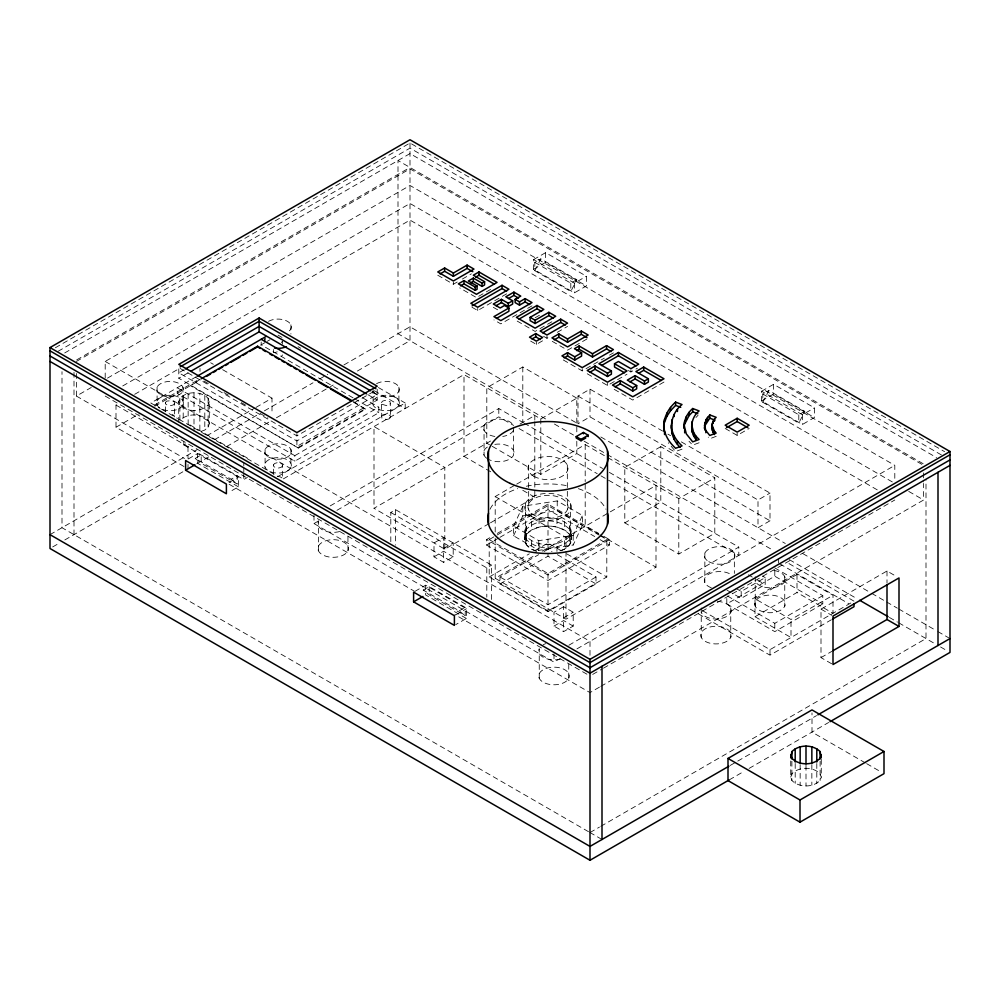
<?xml version="1.0" encoding="UTF-8"?>
<svg xmlns="http://www.w3.org/2000/svg" width="1000" height="1000" viewBox="0 0 1000 1000"><rect width="100%" height="100%" fill="white"/><g stroke="black" fill="none" stroke-linecap="round" stroke-linejoin="round"><path stroke-width="0.75" stroke-dasharray="5 3.75" d="M178.725 422.312L178.725 401.625L179.887 398.25C187.138 390.95 200.863 390.95 208.113 398.25L209.275 401.625L209.275 423.787L208.113 427.163L204.8 430.025L199.85 431.938L199.85 393.475M209.275 401.625L208.113 405C200.863 412.287 187.138 412.287 179.887 405L178.725 401.625M536.525 551.075L531.462 549.125L526.4 544.738L524.612 539.575L524.612 531.175L526.4 526.013C537.5 514.85 558.5 514.85 569.6 526.013L571.388 531.175L571.388 539.575L569.6 544.738L564.538 549.125L556.95 552.05L556.95 543.65L564.538 540.725L569.6 536.337L571.388 531.175M524.612 539.575L526.4 534.412L526.4 526.013M790.725 777.125L791.888 773.75C799.137 766.462 812.862 766.462 820.113 773.75L821.275 777.125L820.113 780.5C812.862 787.788 799.137 787.788 791.888 780.5L790.725 777.125L790.725 760.863M513.575 526.112L522.8 506.238L557.225 500.913L582.425 515.462L582.425 525.163L573.2 545.037L538.775 550.363L513.575 535.812L513.575 526.112L538.775 540.662L573.2 535.337L582.425 515.462M513.575 535.812L522.8 515.938L522.8 506.238M534.8 270.675L540.8 258.9L576.8 279.688L570.8 291.462L534.8 270.675L534.8 262.362L540.8 258.9M762.8 402.312L768.8 390.538L804.8 411.325L798.8 423.1L762.8 402.312L762.8 394L768.8 390.538M165.375 411.825L165.375 402.587L166.688 401.1L172.125 400.6L174.163 401.775L174.625 403.425L174.625 417.287L174.163 415.637L172.125 414.45M174.625 403.425L173.312 404.913L170.738 405.675L167.875 405.412L165.837 404.225L165.375 402.587M281.312 342.562L282.625 341.075L282.625 344.15M281.312 356.413L282.625 354.925M273.375 474.175L273.375 464.938L274.688 463.45L277.262 462.688L280.125 462.95L282.162 464.137L282.625 465.775L282.625 478.1M282.625 465.775L281.312 467.262L278.738 468.025L275.875 467.762L273.837 466.587L273.375 464.938M381.375 402.587L382.688 401.1L385.262 400.337L390.163 401.775L390.625 417.287L389.312 418.775L386.737 419.525L381.838 418.088L381.375 402.587L381.838 404.225L386.737 405.675L389.312 404.913L390.625 403.425M381.375 416.438L382.688 414.95L385.262 414.2L388.125 414.45L390.163 415.637L390.625 417.287M695.95 417.5L698.05 415.3M526.4 534.412C537.5 523.25 558.5 523.25 569.6 534.412L571.388 539.575M55.388 347.738L410 143.012L944.6 451.662M58.087 351.312L410 148.138L941.9 455.225M64.7 352.95L410 153.588L936.5 457.562M76.7 359.875L410 167.45M76.4 361.438L410 168.837L923.6 465.363M105.2 378L105.2 361.438L410 185.463L894.8 465.363L894.8 481.925M76.4 373.488L76.4 396.075L91.263 387.5M107.463 378.137L410 203.475L893.863 482.837M122.737 385.95L410 220.1L877.25 489.862M184 466.512L116 427.25L116 405.087L118.663 403.55M134.662 394.312L178.663 368.9M184.137 369.688L178.787 372.788L296.9 440.975L377.212 394.6L371.85 391.5M353.45 401.538L365.6 409.237L298.4 448.038L178.787 378.237L188.162 372.825M196.325 376.725L150.8 403L160.175 408.413M116 427.25L140 413.4M154.662 404.938L200 378.762M199.812 379.562L190.4 385.688L298.4 448.038M154.812 406.225L200.338 379.95M260.587 345.163L265.95 342.062M267.288 341.287L269.962 339.75M437.775 275.238L453.375 284.237L457.238 282.013M462.388 279.037L471.388 273.837M183.8 441.9L183.8 444.925L188.6 442.15M116 405.087L188 446.65L190.662 445.112M206.663 435.875L254.662 408.162M256 407.4L272 398.162L272 414.412M50 534.637L196.962 449.787M214.488 439.675L259.012 413.975M264.387 410.875L312.987 382.812M319.662 378.95L327.75 374.288M343.938 364.938L410 326.8L577.4 423.45M188.263 458.975L197.6 453.575L238.4 477.137L238.4 486.838L229.062 492.225M533.6 259.587L545.6 252.662L586.4 276.225L586.4 285.925L574.4 292.85L533.6 269.288L533.6 259.587L574.4 283.15L586.4 276.225M195.2 458.425L201.2 454.963L201.2 463.275L237.2 484.062L237.2 475.75L231.2 479.212L195.2 458.425L201.2 463.275M490.625 289.4L476.463 297.575L459.663 287.875M52.7 546.938L59.438 543.05M64.837 539.938L183.487 471.438M196.8 463.75L210.45 455.863M226.488 446.613L271.125 420.838M276.413 417.788L329.1 387.362M330.387 386.625L333.15 385.025M357.375 371.037L410 340.65L410 143.012M533.6 269.288L545.6 262.362L586.4 285.925M471.987 307.238L477.713 310.538L507.612 293.275M534.8 262.362L570.8 283.15L576.8 279.688M532 305.863L500.8 323.875L493.938 319.913M229.062 482.525L238.4 477.137M180.125 368.425L296.9 435.85L377.212 389.475L377.212 400.062L296.9 446.425L296.9 433.663M298.4 447.35L365.6 408.55M183.8 444.925L243.8 479.562L247.4 477.488M294.8 455.662L378.8 407.163L378.8 412.7L294.8 461.2L177.2 393.3L177.2 387.762L294.8 455.662L294.8 461.2M535.112 317.75L541.362 314.15M374.4 390.763L405.2 408.55L405.2 403L278 476.438L178.912 419.237M551.85 321.775L535.112 331.438L516.4 320.625M283.35 478.888L464 374.6L540.8 418.938L576.8 398.162L576.8 433.562M530.65 341.1L536.362 344.4L542.6 340.8M543.538 336.3L546.975 338.288L550.837 336.05M557.275 332.337L567.562 326.388M576.8 398.162L522.8 366.975L486.8 387.762L486.8 443.188L490.85 445.525M586.875 339.025L567.562 350.175L551.962 341.163M330.188 505.9L498.8 408.55L523.075 422.562M314 515.237L314 523.562L320.75 519.663M336.938 510.312L498.8 416.863L513.638 425.425M563.3 359.963L582.225 370.887L604.325 358.125M609.525 355.125L613.425 352.875M489.125 523.6L444.8 549.188L374 508.312L493.162 439.513M520.025 424.012L534.8 415.475L534.8 420.1M681.338 441.887L770 493.075L770 520.788L590 416.863L578 423.787L578 396.075L590 389.15L662.537 431.025M587.225 373.762L607.5 385.475L627 374.212M628.4 370.525L630.9 371.962L637.4 368.212M390.8 541.725L390.8 512.475L395.6 509.7L491.6 565.125L491.6 600.538M663.975 382.05L632.775 400.062L613.85 389.137M495.2 532.013L495.2 496.538L515.35 484.9M516.688 484.125L585.2 444.575L606.575 456.912M492.2 446.312L540.8 474.363L576.8 453.587L576.8 441.262M443.6 548.5L453.2 542.95L453.2 556.812L443.6 562.35L434 556.812L434 542.95L443.6 537.413L443.6 562.35M490.475 522.825L534.8 497.225L534.8 421.65M434 556.812L443.6 551.275L453.2 556.812M604.075 536.487L609.412 539.575L609.412 545.037L548 580.487L486.587 545.037L486.587 539.575L491.925 536.487M497.262 533.413L548 504.113L598.737 533.413M600.112 535.712L606.8 539.575L606.8 576.987L548 610.938L489.2 576.987L489.2 539.575L495.887 535.712M497.212 534.95L548 505.625L598.787 534.95M486.587 545.037L498.6 538.1M499.938 537.325L548 509.575L594.725 536.55M660.8 446.65L624.8 467.438L624.8 522.863L678.8 554.038L714.8 533.25L714.8 477.825L660.8 446.65L660.8 502.075L624.8 522.863M414.938 591.375L425.6 585.212L466.4 608.775L466.4 618.475L455.737 624.625M761.6 391.225L773.6 384.3L814.4 407.85L814.4 417.55L802.4 424.487L761.6 400.925L761.6 391.225L802.4 414.787L814.4 407.85M423.2 590.062L429.2 586.6L465.2 607.388L465.2 615.7L429.2 594.913L423.2 590.062L459.2 610.85L465.2 615.7M761.6 400.925L773.6 394L814.4 417.55M390.8 512.475L486.8 567.9L491.6 565.125M489.2 576.987L529.288 553.837M534.637 550.763L548 543.038L561.362 550.763M725.175 428.475L737.175 435.4L749.175 428.475M495.2 538.188L495.2 578.288L535.5 555.025M542.212 551.15L608.987 512.6M610.325 511.825L656 485.45L656 567.2L566 619.163L495.2 578.288M557.337 554.663L596 576.987L596 583.913L548 611.625L500 583.913L500 576.987L538.663 554.663M544 551.587L548 549.275L552 551.587M500 583.913L548 556.2L596 583.913M459.2 610.85L465.2 607.388M762.8 394L798.8 414.787L804.8 411.325M455.737 614.925L466.4 608.775M489.2 539.575L548 573.525L606.8 539.575M607.913 457.688L678.8 498.612L714.8 477.825M609.412 539.575L548 575.037L486.587 539.575M596 576.987L548 604.7L500 576.987M563.6 606.7L554 612.238L554 626.087L563.6 631.638L573.2 626.087L573.2 612.238L563.6 606.7L563.6 631.638M578 396.075L758 500L770 493.075M563.6 617.775L573.2 612.238M554 626.087L563.6 620.55L573.2 626.087M770 520.788L758 527.712L758 500M568.837 645.238L738.8 547.112L738.8 555.425L598.575 474.462M314 523.562L554 662.125L559.4 659M576.938 648.875L894.8 465.363M592.7 674.412L602.137 668.962M603.488 668.188L894.8 500M736.025 588.462L741.2 591.45L765.2 577.6L765.2 584.525L741.2 598.375L732.15 593.162M822.8 595.612L774.8 623.325L726.8 595.612L726.8 603.925L774.8 576.213L822.8 603.925L822.8 595.612L774.8 567.9M599.45 687.138L590 692.6L454.837 614.575M600.8 686.363L923.6 500L923.6 483.438M755 598.725L797 574.475L833 595.262L833 613.275L797 592.487L755 616.737L755 598.725L791 619.513L833 595.262M726.8 603.925L774.8 631.638L822.8 603.925M831.663 663.775L821 657.613L821 609.113L887 571.013L896.338 576.4M702.5 610.675L770 649.65L854 601.15L786.5 562.175M698.45 613.888L770 655.188L831.338 619.775M821 657.613L831.775 651.4M590 832.55L599.45 827.1M600.8 826.325L926 638.562L926 479.4M730.188 765.462L816.55 715.612M729.338 779.825L744 771.35M749.1 768.413L828.65 722.475M682.025 449.15L675.612 451.55L668.288 442.788M699.1 442.75L692.7 445.15L689.013 441.287M716.175 436.337L709.775 438.75L708.263 437.163M274.688 352.6L277.262 351.838M522.8 515.938L557.225 510.613L582.425 525.163M524.612 531.175L526.4 536.337C534.025 544.688 546.45 545.612 556.95 543.65M277.262 476.55L280.125 476.812L282.162 477.987L282.625 479.637M923.15 463.713L398 160.525L398 333.725L547.85 420.238M908.737 491.413L923.6 500M493.312 307.3L500.175 311.262M667.913 434.137L670.6 435.688M600.837 436.975L785.3 543.475M802.85 553.612L870.35 592.575M871.7 593.362L885.2 601.15M886.55 601.938L897.35 608.162M898.7 608.95L936.5 630.775M937.85 631.55L948.65 637.788M554.45 424.05L573.5 435.05M584.15 441.2L605.9 453.75M607.1 454.45L773.3 550.4M789.35 559.675L857 598.725M889.4 617.438L897.5 622.112M898.7 622.8L935.337 643.95M940.55 646.963L947.3 650.863M779.75 563.825L848.6 603.575M524.15 423.188L602.625 468.488M609.362 472.388L738.8 547.112M519.025 428.537L597.225 473.688M821 609.113L831.663 615.275M762.613 576.1L765.2 577.6M748.4 574.825L752.275 577.062M757.45 580.05L765.2 584.525M378.425 387.55L405.2 403M726.988 590.175L730.863 592.413M278 335.112L282.013 337.425M298.087 346.7L300.763 348.25M755 616.737L791 637.525L791 619.513M367.812 394.637L377.212 400.062M362.575 397.8L378.8 407.163M490.712 471.775L464 456.35L464 374.6M522.775 490.288L534.8 497.225M598.562 534.038L585.2 526.325L585.2 483.137M599.9 534.812L656 567.2M600.075 539.637L609.412 545.037M353.113 397.875L261.2 344.812L261.2 342.038M354.475 398.663L378.8 412.7M353.45 402.225L365.6 409.237M495.2 496.538L566 537.413L566 549.75M566.712 553.837L606.8 576.987M210.662 362.75L213.337 364.288M222.662 369.675L272 398.162M204 381.062L209.338 384.15M224 392.612L229.338 395.7M241.337 402.625L246.663 405.7M260 413.4L268 418.013M865.337 762.887L812 732.1L812 712.875M866.663 763.65L881.338 772.125M105.2 361.438L590 641.338L590 656.4M189.8 424.825L249.8 459.475M161.513 409.188L177.575 418.462M105.2 396.075L587.3 674.412M238.4 486.838L197.6 463.275L197.6 453.575M466.4 618.475L425.6 594.913L425.6 585.212M76.4 396.075L184.525 458.5M229.125 484.25L414.3 591.163M588.5 831.688L62 527.712L62 371.675M589.85 832.463L600.65 838.7M231.2 479.212L237.2 484.062M209.275 423.787L208.113 420.412C200.863 413.125 187.138 413.125 179.887 420.412L179.887 398.25M923.6 472.887L923.6 481.925M887 571.013L887 583.138M821.275 759.388L821.275 777.125M820.113 761.287L820.113 780.5M816.8 763.5L816.8 783.363M811.85 764.55L811.85 785.275M806 765.25L806 785.95M802.4 414.787L802.4 424.487M800.15 764.55L800.15 785.275M798.8 414.787L798.8 423.1M797 574.475L797 592.487M795.2 763.5L795.2 783.363M791.888 761.287L791.888 780.5M784.75 576.7L784.75 606.2A15.275 8.812 0 0 1 759.2 610.163A15.275 8.812 0 0 1 766.05 595.4A15.275 8.812 0 0 1 784.75 606.2M778.4 558.888L778.4 563.05M774.8 570.662L774.8 576.213M774.8 623.325L774.8 631.638M773.6 384.3L773.6 394M770 649.65L770 655.188M755.25 576.7L755.25 606.2M741.2 591.45L741.2 598.375M737.175 433.212L737.175 435.4M734.35 553.138L734.35 573.413M730.75 607.875L730.75 637.388A15.275 8.812 0 0 1 705.2 641.338A15.275 8.812 0 0 1 712.05 626.587A15.275 8.812 0 0 1 730.75 637.388M704.85 553.138L704.85 582.65M701.25 607.875L701.25 637.388M678.8 498.612L678.8 554.038M630.9 369.787L630.9 371.962M607.5 383.3L607.5 385.475M590 389.15L590 416.863M585.2 444.575L585.2 481.6M582.225 368.7L582.225 370.887M574.4 283.15L574.4 292.85M573.2 535.337L573.2 545.037M570.8 283.15L570.8 291.462M570.538 503.387L570.538 543.062M569.6 526.013L569.6 534.412M569.6 536.337L569.6 544.738M568.75 664.225L568.75 678.263A15.275 8.812 0 0 1 543.2 682.212A15.275 8.812 0 0 1 550.05 667.463A15.275 8.812 0 0 1 568.75 678.263M567.337 465.087L567.337 509.862A20.025 11.562 0 0 1 533.837 515.05A20.025 11.562 0 0 1 542.812 495.712A20.025 11.562 0 0 1 567.337 509.862M566 551.3L566 619.163M564.538 521.625L564.538 530.025M564.538 540.725L564.538 549.125M557.225 500.913L557.225 510.613M556.95 518.7L556.95 527.1M554 653.8L554 662.125M548 504.113L548 543.038M548 544.675L548 556.2M548 573.525L548 611.625M546.975 336.1L546.975 338.288M545.6 252.662L545.6 262.362M540.8 418.938L540.8 474.363M539.25 678.263L539.25 648.75A15.275 8.812 0 0 0 544.375 657.887A15.275 8.812 0 0 0 560.913 658.9M539.05 518.7L539.05 527.1M539.05 543.65L539.05 552.05M538.775 540.662L538.775 550.363M536.362 342.225L536.362 344.4M531.462 521.625L531.462 530.025M531.462 540.725L531.462 549.125M528.663 465.087L528.663 509.862M526.4 536.337L526.4 544.738M525.462 503.387L525.462 543.062M522.8 366.975L522.8 422.4M513.55 427.225L513.55 455.175A15.275 8.812 0 0 1 488 459.125M498.8 408.55L498.8 416.863M486.8 567.9L486.8 597.15M484.05 425.662L484.05 455.175M477.713 308.363L477.713 310.538M453.375 282.062L453.375 284.237M444.8 549.188L444.8 467.438L374 426.562L374 508.312M429.2 586.6L429.2 594.913M398.913 387.15L398.913 405A13.362 7.713 0 0 1 376.55 408.462A13.362 7.713 0 0 1 382.537 395.55A13.362 7.713 0 0 1 398.913 405M395.6 509.7L395.6 545.112M373.088 388.688L373.088 405M347.95 536.75L347.95 550.775A15.275 8.812 0 0 1 322.4 554.738A15.275 8.812 0 0 1 329.25 539.975A15.275 8.812 0 0 1 347.95 550.775M318.45 550.775L318.45 521.275A15.275 8.812 0 0 0 323.575 530.4A15.275 8.812 0 0 0 340.112 531.413M290.912 324.8L290.912 334.038M290.912 449.5L290.912 467.35A13.362 7.713 0 0 1 268.55 470.812A13.362 7.713 0 0 1 274.538 457.912A13.362 7.713 0 0 1 290.912 467.35M273.375 349.462L273.375 352.55M265.087 449.5L265.087 467.35M243.8 462.938L243.8 465.962M243.8 467.463L243.8 472M243.8 473.512L243.8 479.562M208.113 398.25L208.113 427.163M204.8 395.387L204.8 430.025M200 368.413L200 371.375M194 392.8L194 431.138M188.15 393.475L188.15 424.55M188 446.65L188 458.475M188 464.387L188 468.825M183.2 395.387L183.2 421.163M182.913 387.15L182.913 405A13.362 7.713 0 0 1 160.55 408.462A13.362 7.713 0 0 1 166.537 395.55A13.362 7.713 0 0 1 182.913 405M178.787 368.938L178.787 378.237M157.088 387.15L157.088 405M74 372.362L74 534.637M490.012 509.275A60.25 34.787 0 0 1 517.65 488.663M526.388 486.238A60.25 34.787 0 0 1 569.612 486.238M578.35 488.663A60.25 34.787 0 0 1 605.988 509.275M536.337 551.237A23.338 13.475 0 0 1 530.125 530.913A23.338 13.475 0 0 1 565.875 530.913A23.338 13.475 0 0 1 559.663 551.237M268.55 321.337A13.362 7.713 0 0 1 287.45 321.337A13.362 7.713 0 0 1 287.45 332.25M376.55 383.688A13.362 7.713 0 0 1 396.95 384.725A13.362 7.713 0 0 1 391.65 396.138A13.362 7.713 0 0 1 373.088 391.15M773.95 570.462A15.275 8.812 0 0 1 780.8 585.212A15.275 8.812 0 0 1 755.25 581.263M717.362 601.375A15.275 8.812 0 0 1 731.263 609.913A15.275 8.812 0 0 1 718.2 618.888A15.275 8.812 0 0 1 701.25 612.438M494.85 444.375A15.275 8.812 0 0 1 513.55 455.175M486.7 458.275A15.275 8.812 0 0 1 488 446.65M513.55 430.225A15.275 8.812 0 0 1 502.75 436.463M494.85 436.463A15.275 8.812 0 0 1 488 421.712A15.275 8.812 0 0 1 513.55 425.662M711.263 587.762A15.275 8.812 0 0 1 707.738 574.812A15.275 8.812 0 0 1 730.4 574.138M543.2 644.8A15.275 8.812 0 0 1 545.662 643.65M526.4 529.288L524.612 534.45L526.4 539.612C537.5 550.775 558.5 550.775 569.6 539.612L571.388 534.45L569.6 529.288C558.5 518.112 537.5 518.112 526.4 529.288M533.837 476.25A20.025 11.562 0 0 0 567.337 471.075A20.025 11.562 0 0 0 542.812 456.912A20.025 11.562 0 0 0 533.837 476.25M531.5 516.4A23.338 13.475 0 0 0 570.538 510.363A23.338 13.475 0 0 0 541.962 493.862A23.338 13.475 0 0 0 531.5 516.4M268.55 456.962A13.362 7.713 0 0 0 290.912 453.5A13.362 7.713 0 0 0 274.538 444.05A13.362 7.713 0 0 0 268.55 456.962M160.55 394.6A13.362 7.713 0 0 0 182.913 391.15A13.362 7.713 0 0 0 166.537 381.7A13.362 7.713 0 0 0 160.55 394.6M708.8 561.663A15.275 8.812 0 0 0 734.35 557.712A15.275 8.812 0 0 0 715.65 546.912A15.275 8.812 0 0 0 708.8 561.663"/><path stroke-width="1.5" d="M664.15 431.512C662.113 420.462 667.225 409.275 675.612 402.125L682.025 404.525C668.925 414.663 667.562 436.188 680.2 447.238M663.775 428.475L664.538 419.113M671.413 428.475L672.087 419.75M684.688 420.8L684.137 428.475C683.413 420.838 686.95 413.45 692.7 408.525L699.1 410.925C690.675 417.638 689.175 431.087 695.95 439.45L695.95 436.175L693.65 432.638L691.775 425.2M691.775 428.475L692.25 421.438M704.837 422.488L704.5 428.475L705.85 419.837L709.775 414.925L716.175 417.325C711.225 421.4 710.688 429.513 714.438 434.525L714.438 431.25L712.138 425.2M712.138 428.475L712.4 423.125M790.725 757.913L791.888 751.587C799.137 744.287 812.862 744.287 820.113 751.587L821.275 757.913M821.275 754.963L820.113 758.325C812.862 765.625 799.137 765.625 791.888 758.325L790.725 754.963M664.538 422.388L666.8 416.438L670.512 410.725L675.612 405.387L675.612 402.125M684.688 424.075L689.013 415.65L692.7 411.8L692.7 408.525M704.837 425.763L709.775 418.2L709.775 414.925M728.875 780.088L590 860.263L50 548.5L50 347.575L410 139.738L950 451.5L950 652.425L830 721.7M259.1 318.012L178.787 364.387L296.9 432.575L377.212 386.2L259.1 318.012L259.1 331.863L366.475 393.862M180.125 366.887L259.1 321.287L375.875 388.7M185.475 368.913L259.1 326.413L370.5 390.725M190.837 371.287L259.1 331.863M197.2 376.213L265.95 336.525M201.15 378.787L257.6 346.2L352.1 400.75M206.525 376.375L210.562 374.05M213.25 372.488L215.938 370.938M218.625 369.387L222.65 367.062M225.35 365.513L228.038 363.963M230.725 362.4L240.125 356.975M242.812 355.425L246.85 353.1M249.537 351.538L257.6 346.887L260.3 348.45M444.637 268L437.775 271.962L453.375 280.975L473.963 269.075L467.1 265.113L453.375 273.038L444.637 268L444.637 271.275L453.375 276.312L467.1 268.387L472.825 271.688M440.062 273.913L444.637 271.275M460.613 285.825L463.988 283.888L475.213 290.363L477.088 289.288L477.088 286.012L475.213 287.087L463.988 280.613L458.363 283.85L476.463 294.3L497.05 282.413L478.963 271.962L473.338 275.2L484.575 281.688L484.575 284.962L482.075 286.4L473.338 281.363L470.85 282.8M484.575 281.688L482.075 283.125L473.338 278.087L468.35 280.975L477.088 286.012M475.588 277.175L478.963 275.238L494.462 284.188M502.05 285.287L470.85 303.3L477.713 307.262L508.913 289.25L502.05 285.287L502.05 288.562L472.15 305.825M185.6 470.213L226.4 493.762L226.4 484.062L185.6 460.513L185.6 470.213L194.938 464.825M496.012 305.738L501.425 302.613L508.288 306.575L512.65 304.062L512.65 300.788L508.288 303.3L501.425 299.337L493.312 304.025L500.175 307.987L504.538 305.462L508.913 307.987L508.913 311.262L496.425 318.463M529.712 304.538L525.138 301.9L519.513 305.138L515.15 302.613L515.15 299.337L520.763 296.1L513.9 292.137L505.788 296.825L512.65 300.788M508.5 298.538L513.9 295.413L518.475 298.05M508.913 307.987L493.938 316.637L500.8 320.6L532 302.587L525.138 298.625L519.513 301.863L515.15 299.337M530.125 317.35L543.85 309.425L536.987 305.462L516.4 317.35L535.112 328.162L555.712 316.275L548.85 312.312L535.112 320.238L530.125 317.35L530.125 320.625L535.112 323.512L548.85 315.587L553.425 318.225M518.975 319.137L536.987 308.738L541.562 311.388M535.737 333.562L529.5 337.175L536.362 341.138L542.6 337.525L535.737 333.562L535.737 336.838L540.312 339.487M560.7 319.163L540.112 331.05L546.975 335.012L567.562 323.125L560.7 319.163L560.7 322.425L542.688 332.837M532 339L535.737 336.838M558.825 333.925L551.962 337.887L567.562 346.9L588.162 335.012L581.3 331.05L567.562 338.975L558.825 333.925L558.825 337.2L567.562 342.25L581.3 334.325L587.013 337.625M554.25 339.837L558.825 337.2M581.6 352.837L574.738 356.8L567.562 352.663L561.95 355.9L582.225 367.612L613.425 349.6L606.562 345.637L592.525 353.738L579.113 346L574.425 348.7L581.6 352.837L581.6 356.112L574.738 360.075L567.562 355.938L564.2 357.875M576.775 350.625L579.113 349.275L592.525 357.013L606.562 348.913L611.138 351.55M589.825 372.262L595.025 369.263L607.5 376.475L611.4 374.212L611.4 370.95L607.5 373.2L595.025 365.988L587.225 370.5L607.5 382.2L627 370.95L614.525 363.738L614.525 367.013L624.5 372.775M614.525 363.738L618.425 361.488L630.9 368.688L638.7 364.188L618.425 352.488L598.925 363.738L611.4 370.95M601.525 365.513L618.425 355.75L636 365.9M615.1 386.863L620.3 383.85L632.775 391.062L636.675 388.812L636.675 385.538L632.775 387.788L620.3 380.588L612.5 385.087L632.775 396.788L663.975 378.775L643.7 367.075L635.9 371.575L648.375 378.775L648.375 382.05L644.475 384.3L635.112 378.9L629.913 381.9M638.5 373.35L643.7 370.35L661.275 380.487M648.375 378.775L644.475 381.037L635.112 375.625L627.312 380.138L636.675 385.538M585.8 437.987L581 440.763L576.2 437.987L576.2 436.6L583.4 432.45L588.2 435.225L588.2 436.6M576.2 436.6L581 439.375L588.2 435.225M413.6 601.838L454.4 625.4L454.4 615.7L413.6 592.137L413.6 601.838L422.938 596.45M737.175 418.275L725.175 425.2L737.175 432.125L749.175 425.2L737.175 418.275L737.175 421.55L726.513 427.7M50 347.575L590 659.35L950 451.5M950 454.775L590 662.625L50 350.85M950 459.9L590 667.75L50 355.975M950 465.363L590 673.2L50 361.438M832.663 619.012L854 606.7L854 603.925M833.125 650.612L887 619.513L899 626.438L899 577.938L833 616.05L833 664.55L899 626.438M728 758.425L812 709.925L884 751.488L884 773.662L800 822.163L728 780.588L728 758.425L800 799.987L884 751.488M728.875 766.225L590 846.413L50 534.637M817.862 714.85L950 638.562M675.612 405.387L680.738 407.312M692.7 411.8L697.825 413.713M709.775 418.2L714.9 420.125M737.175 421.55L747.837 427.7M502.05 288.562L506.625 291.212M560.7 322.425L565.275 325.075M859.7 600.288L888.05 616.65M261.2 339.263L359.875 396.238M263 350L265.7 351.562M269.75 353.9L272.45 355.462M275.15 357.025L279.2 359.363M281.9 360.913L284.6 362.475M287.3 364.038L291.35 366.375M294.05 367.938L296.75 369.487M299.45 371.05L303.5 373.387M306.2 374.95L315.65 380.4M318.35 381.962L327.8 387.413M330.5 388.975L350.75 400.662M714.438 431.25L716.175 433.075L709.775 435.475L705.85 430.55L704.5 425.2M695.95 436.175L699.1 439.475L692.7 441.875L686.325 433.9L684.137 425.2M671.413 425.2C671.55 433.325 676.137 440.562 682.025 445.875L675.612 448.275C669.05 442.337 663.938 434.275 663.775 425.2M938 472.287L938 645.487M887 584.65L887 619.513M820.113 751.587L820.113 758.975M816.8 748.725L816.8 762.025M811.85 746.812L811.85 763.062M806 746.137L806 763.875M800.15 746.812L800.15 763.062M800 799.987L800 822.163M795.2 748.725L795.2 762.025M791.888 751.587L791.888 758.975M714.438 419.15L714.438 421.325M713.175 421.1L713.175 423.275M713.175 429.3L713.175 432.575M712.4 427.275L712.4 430.55M707.513 417.3L707.513 420.575M705.85 419.837L705.85 423.113M705.85 430.55L705.85 432.738M704.837 427.9L704.837 430.087M693.65 432.638L693.65 435.913M692.25 428.963L692.25 432.238M689.013 412.375L689.013 415.65M686.325 416.5L686.325 419.775M684.688 429.588L684.688 432.863M677.45 409.3L677.45 411.488M677.45 441.1L677.45 444.363M674.125 414.412L674.125 416.6M674.125 435.988L674.125 439.25M672.087 430.65L672.087 433.925M670.512 407.463L670.512 410.725M666.8 413.162L666.8 416.438M664.538 431.275L664.538 434.55M644.475 381.037L644.475 384.3M643.7 367.075L643.7 370.35M635.112 375.625L635.112 378.9M632.775 387.788L632.775 391.062M620.3 380.588L620.3 383.85M618.425 352.488L618.425 355.75M607.5 373.2L607.5 376.475M607.5 450.913L607.5 524.15M606.562 345.637L606.562 348.913M602 666.275L602 839.475M595.025 365.988L595.025 369.263M592.525 353.738L592.525 357.013M590 659.35L590 860.263M583.4 432.45L583.4 433.837M581.3 331.05L581.3 334.325M581 439.375L581 440.763M579.113 346L579.113 349.275M574.738 356.8L574.738 360.075M567.562 338.975L567.562 342.25M567.562 352.663L567.562 355.938M548.85 312.312L548.85 315.587M536.987 305.462L536.987 308.738M535.112 320.238L535.112 323.512M525.138 298.625L525.138 301.9M519.513 301.863L519.513 305.138M513.9 292.137L513.9 295.413M508.288 303.3L508.288 306.575M501.425 299.337L501.425 302.613M488.5 450.913L488.5 524.15M482.075 283.125L482.075 286.4M478.963 271.962L478.963 275.238M475.213 287.087L475.213 290.363M473.338 278.087L473.338 281.363M467.1 265.113L467.1 268.387M463.988 280.613L463.988 283.888M453.375 273.038L453.375 276.312M257.6 346.2L257.6 346.887M607.5 513.263A60.25 34.787 0 0 1 548 553.488A60.25 34.787 0 0 1 488.5 513.263M286.438 346.637A13.362 7.713 0 0 1 274.538 348.1M264.688 341.337A13.362 7.713 0 0 1 265.087 338.65M510.087 483.375A60.25 34.787 0 0 0 607.5 461.788A60.25 34.787 0 0 0 526.413 423.875A60.25 34.787 0 0 0 510.087 483.375"/></g></svg>
